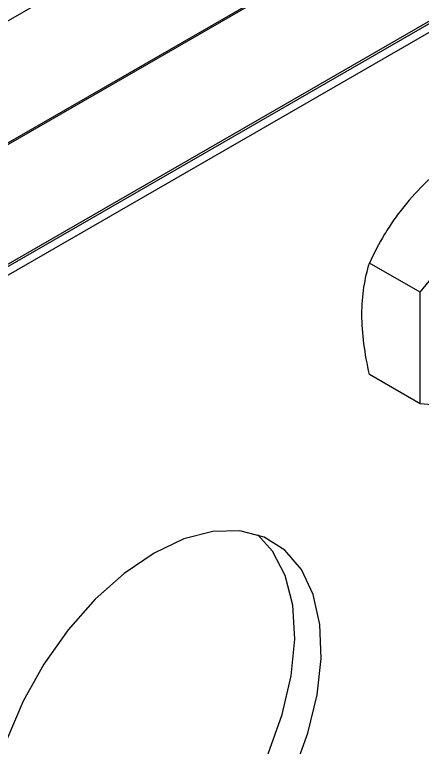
# Model space of a CAD drawing. Extents: x 0 to 17.5, y -9 to 0.
# Drawn here: x 9.856 to 10.609, y -4.845 to -3.49 of the extents above; entities that cross this region are included whole.
import ezdxf

# ---------------------------------------------------------------- set-up
doc = ezdxf.new("R2010")
doc.units = 0
doc.header["$LTSCALE"] = 0.5
doc.header["$MEASUREMENT"] = 0
doc.layers.add('Hardware', color=242, linetype='CONTINUOUS')
doc.layers.add('Housing', color=150, linetype='CONTINUOUS')

msp = doc.modelspace()

# ---------------------------------------------------------------- linework, layer by layer
at = {"layer": 'Hardware', "linetype": 'Continuous', "lineweight": 25, "transparency": 16777216}
for p, q in [((10.60493, -4.00378), (10.75961, -3.81137)), ((10.60493, -4.00378), (10.51102, -3.94958)), ((10.60493, -4.21005), (10.60493, -4.00378)), ((10.60493, -4.21005), (10.51102, -4.15585)), ((10.75961, -4.22392), (10.60493, -4.21005))]:
    msp.add_line(p, q, dxfattribs=at)
msp.add_open_spline([(10.6657, -3.75717), (10.63197, -3.78377), (10.6009, -3.81262), (10.57455, -3.8454)], degree=3, dxfattribs=at)
for points, knots in [([(10.57455, -3.8454), (10.56799, -3.85356), (10.56172, -3.86195), (10.54994, -3.87891), (10.5444, -3.8875), (10.52869, -3.91362), (10.51944, -3.93145), (10.51102, -3.94958)], [0, 0, 0, 0, 0.25, 0.25, 0.5, 0.5, 1, 1, 1, 1]), ([(10.49721, -4.04474), (10.49721, -4.02728), (10.49855, -4.01037), (10.50338, -3.97874), (10.50685, -3.96385), (10.51102, -3.94958)], [0, 0, 0, 0, 0.5, 0.5, 1, 1, 1, 1]), ([(10.51102, -4.15585), (10.50683, -4.13663), (10.50331, -4.11744), (10.49851, -4.08026), (10.49721, -4.06219), (10.49721, -4.04474)], [0, 0, 0, 0, 0.5, 0.5, 1, 1, 1, 1])]:
    msp.add_open_spline(points, degree=3, knots=knots, dxfattribs=at)
at = {"layer": 'Housing', "linetype": 'Continuous', "lineweight": 25, "transparency": 16777216}
for p, q in [((8.17568, -4.46414), (12.76282, -1.81636)), ((8.16604, -4.69845), (12.76576, -2.04341)), ((8.16624, -4.69496), (12.76582, -2.03999)), ((8.15139, -4.93216), (12.75652, -2.27399)), ((8.15166, -4.92792), (12.75676, -2.26977)), ((8.15033, -4.9491), (12.75556, -2.29088))]:
    msp.add_line(p, q, dxfattribs=at)
at = {"layer": 'Housing', "linetype": 'Continuous', "lineweight": 25, "transparency": 16777216, "flags": 128}
for points in [[(9.85526, -5.18873), (9.88982, -5.21883), (9.93156, -5.23684), (9.97914, -5.2422), (10.03104, -5.23473), (10.08558, -5.21468), (10.14101, -5.18268), (10.19555, -5.13977), (10.24744, -5.08732), (10.29502, -5.02702), (10.33677, -4.96081), (10.37133, -4.89081), (10.39759, -4.81928), (10.41472, -4.74852), (10.42216, -4.68079), (10.41968, -4.61829), (10.40734, -4.563), (10.38556, -4.51672), (10.35502, -4.48093), (10.31672, -4.45678), (10.27187, -4.44504), (10.22193, -4.4461), (10.1685, -4.45992), (10.11329, -4.48605)], [(9.87141, -5.2051), (9.88022, -5.20782), (9.92821, -5.21374), (9.98067, -5.20651), (10.03588, -5.18636), (10.09201, -5.15395), (10.14722, -5.11036), (10.19968, -5.05703), (10.24767, -4.9957), (10.2896, -4.9284), (10.32409, -4.85736), (10.35001, -4.7849), (10.36651, -4.71342), (10.37303, -4.64528), (10.36936, -4.58272), (10.35563, -4.5278), (10.33228, -4.48233), (10.30522, -4.45205)], [(10.11329, -4.48605), (10.05809, -4.52366), (10.00465, -4.57153), (9.95471, -4.62814), (9.90987, -4.69165), (9.87156, -4.76003), (9.84103, -4.83107)]]:
    msp.add_lwpolyline(points, dxfattribs=at)

doc.saveas('drawing.dxf')
